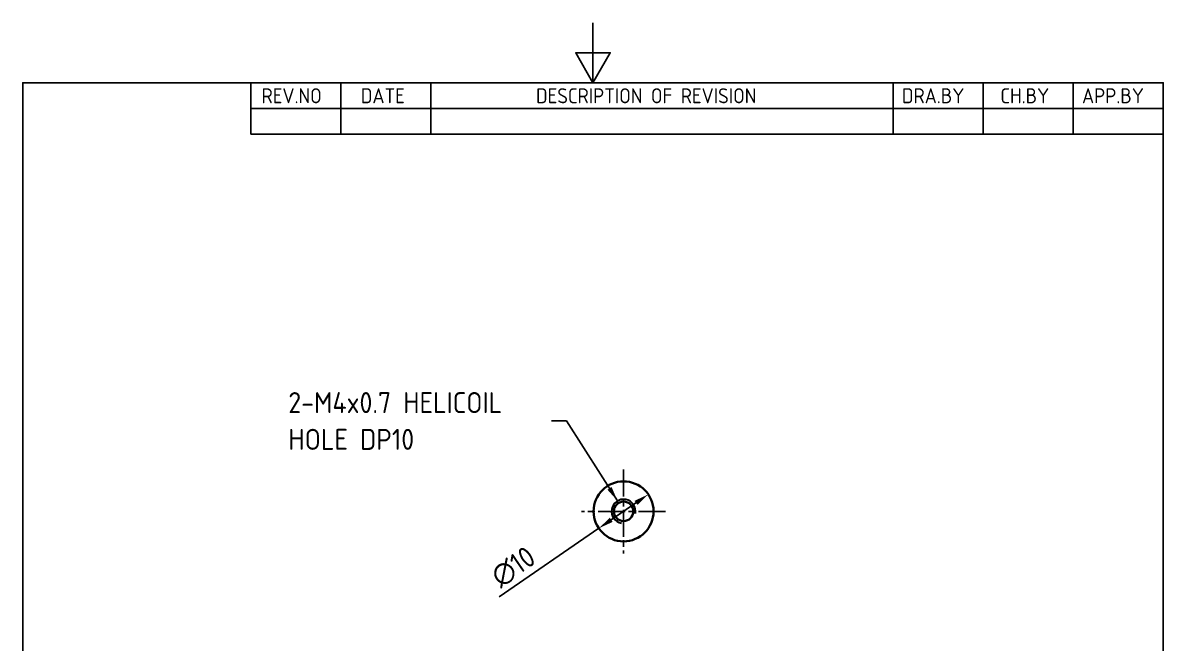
# Model space of a CAD drawing. Header units: millimetres. Extents: x 0 to 210, y 0 to 297.
# Drawn here: x 10 to 200, y 193.6 to 297 of the extents above; entities that cross this region are included whole.
import ezdxf

# ---------------------------------------------------------------- set-up
doc = ezdxf.new("R2010")
doc.units = ezdxf.units.MM
doc.linetypes.add('CHAIN', pattern=[0.35429999999999995, 0.2362, -0.0295, 0.0591, -0.0295])
doc.layers.get('0').update_dxf_attribs({"color": 3, "lineweight": 25})
for name, color, linetype, lineweight in [('가시적인 것(ISO)', 3, 'Continuous', 40), ('가시적인 좁은 것(ISO)', 3, 'Continuous', 35), ('경계(ISO)', 7, 'Continuous', 25), ('기호(ISO)', 5, 'Continuous', 25), ('중심 표식(ISO)', 1, 'Continuous', 25), ('치수(ISO)', 2, 'Continuous', 25)]:
    doc.layers.add(name, color=color, linetype=linetype, lineweight=lineweight)
doc.styles.add('ISO Proportiona M2B', font='isocp.shx')
doc.styles.add('치수 텍스트_PSTEK_POSCO', font='isocp.shx')
doc.dimstyles.new('치수_PSTEK_POSCO', dxfattribs={"dimtxt": 3.5, "dimasz": 2.5, "dimexe": 2, "dimexo": 2.5, "dimgap": 1, "dimtad": 1, "dimrnd": 1e-08, "dimdsep": 46, "dimtxsty": '치수 텍스트_PSTEK_POSCO', "dimcen": 0.09, "dimdle": 10, "dimclrd": 7, "dimclre": 7, "dimclrt": 2, "dimadec": 1, "dimazin": 2, "dimtfac": 1, "dimtmove": 0, "dimatfit": 3, "dimfxl": 0, "dimtolj": 1, "dimlwd": -1, "dimlwe": -1, "dimarcsym": 0})
doc.dimstyles.new('치수_PSTEK_POSCO$7', dxfattribs={"dimtxt": 3.5, "dimasz": 2.5, "dimexe": 2, "dimexo": 2.5, "dimgap": 1, "dimtad": 1, "dimrnd": 1e-08, "dimdsep": 46, "dimtxsty": '치수 텍스트_PSTEK_POSCO', "dimcen": 0.09, "dimdle": 10, "dimclrd": 7, "dimclre": 7, "dimclrt": 2, "dimadec": 1, "dimazin": 2, "dimtfac": 1, "dimtmove": 0, "dimatfit": 3, "dimfxl": 0, "dimtolj": 1, "dimlwd": -1, "dimlwe": -1, "dimarcsym": 0})

# ---------------------------------------------------------------- blocks, each defined once
blk = doc.blocks.new('경계 Default Border')
at = {"layer": '경계(ISO)', "flags": 128}
for points in [[(105, 297.0000076293945), (105, 287.0000076293945), (102.1132469177246, 292.0000076293945), (107.8867530822754, 292.0000076293945), (105, 287.0000076293945)], [(10, 10), (10, 287.0000076293945), (200, 287.0000076293945), (200, 10), (10, 10)]]:
    blk.add_lwpolyline(points, dxfattribs=at)
blk = doc.blocks.new('*D22')
at = {"layer": 'Defpoints', "color": 0, "transparency": 16777216}
for p in [(114.2194781411355, 218.3905614383202), (105.9717339010747, 212.7359425342255)]:
    blk.add_point(p, dxfattribs=at)
at = {"layer": '치수(ISO)', "color": 7, "transparency": 16777216}
for p, q in [((112.1575420811203, 216.9769067122966), (108.0336699610899, 214.1495972602492)), ((105.9717339010747, 212.7359425342255), (89.3446392236799, 201.3364760684375))]:
    blk.add_line(p, q, dxfattribs=at)
for points in [[(111.9219329601163, 217.3205627222991), (112.3931512021242, 216.633250702294), (114.2194781411355, 218.3905614383202)], [(107.7980608400859, 214.4932532702517), (108.2692790820938, 213.8059412502466), (105.9717339010747, 212.7359425342255)]]:
    blk.add_solid(points, dxfattribs=at)
at = {"layer": '치수(ISO)', "color": 2, "transparency": 16777216, "insert": (88.61439344905999, 204.1700676248637), "char_height": 3.5, "attachment_point": 4, "rotation": 34.434371952562515, "style": '치수 텍스트_PSTEK_POSCO'}
blk.add_mtext('\\A1;∅10', dxfattribs=at)

msp = doc.modelspace()

# ---------------------------------------------------------------- linework, layer by layer
at = {"layer": '가시적인 것(ISO)'}
for radius in [5, 1.621]:
    msp.add_circle((110.0956060211051, 215.5632519862729), radius, dxfattribs=at)
at = {"layer": '가시적인 좁은 것(ISO)'}
msp.add_arc((110.0956060211051, 215.5632519862729), 2, 350.0000000000014, 259.9999999999508, dxfattribs=at)
at = {"layer": '기호(ISO)'}
for p, q in [((48.00000000000001, 287.0000076293945), (200, 287.0000076293945)), ((48.00000000000001, 287.0000076293945), (48.00000000000001, 282.7200076293945)), ((63.00000000000001, 287.0000076293945), (63.00000000000001, 282.7200076293945)), ((78, 287.0000076293945), (78, 282.7200076293945)), ((155, 287.0000076293945), (155, 282.7200076293945)), ((170, 287.0000076293945), (170, 282.7200076293945)), ((185, 287.0000076293945), (185, 282.7200076293945)), ((200, 287.0000076293945), (200, 282.7200076293945)), ((48.00000000000001, 282.7200076293945), (200, 282.7200076293945)), ((48.00000000000001, 282.7200076293945), (48.00000000000001, 278.4400076293945)), ((63.00000000000001, 282.7200076293945), (63.00000000000001, 278.4400076293945)), ((78, 282.7200076293945), (78, 278.4400076293945)), ((155, 282.7200076293945), (155, 278.4400076293945)), ((170, 282.7200076293945), (170, 278.4400076293945)), ((185, 282.7200076293945), (185, 278.4400076293945)), ((200, 282.7200076293945), (200, 278.4400076293945)), ((48.00000000000001, 278.4400076293945), (200, 278.4400076293945))]:
    msp.add_line(p, q, dxfattribs=at)
at = {"layer": '중심 표식(ISO)', "linetype": 'CHAIN', "ltscale": 19.05165100097656}
for p, q in [((110.0956060211051, 222.5632519862729), (110.0956060211051, 208.5632519862729)), ((117.0956060211051, 215.5632519862729), (103.0956060211051, 215.5632519862729))]:
    msp.add_line(p, q, dxfattribs=at)

# ---------------------------------------------------------------- block references
msp.add_blockref('경계 Default Border', (0, 0))

# ---------------------------------------------------------------- texts
at = {"layer": '기호(ISO)', "color": 2, "char_height": 2.5, "attachment_point": 7, "style": 'ISO Proportiona M2B'}
for s, insert in [('REV.NO', (49.7871163682308, 283.5831900503393)), ('DATE', (66.31423177283666, 283.5831900503393)), ('DESCRIPTION OF REVISION', (95.50702043336295, 283.5831900503393)), ('DRA.BY', (156.4757339553203, 283.5831900503393)), ('CH.BY', (172.8642915086116, 283.5831900503393)), ('APP.BY', (186.4777339604403, 283.5831900503393))]:
    msp.add_mtext(s, dxfattribs=dict(at, insert=insert))
at = {"layer": '기호(ISO)', "color": 2, "insert": (54.23474401277599, 230.6272209736401), "char_height": 3.499999940395355, "width": 42.82447929382325, "attachment_point": 4, "line_spacing_factor": 1.050000071525574, "style": '치수 텍스트_PSTEK_POSCO'}
msp.add_mtext('{2-M4x0.7 HELICOIL\\PHOLE DP10}', dxfattribs=at)

# ---------------------------------------------------------------- dimensions: what is measured, and where the dimension line sits
at = {"layer": '치수(ISO)', "color": 7}
dim = msp.add_diameter_dim_2p(p1=(114.2194781411355, 218.3905614383202), p2=(105.9717339010747, 212.7359425342255), dimstyle='치수_PSTEK_POSCO', override={"dimdec": 2, "dimlfac": 0.9999999999999915, "dimtp": 0, "dimtm": -0, "dimtdec": 2, "dimatfit": 2}, dxfattribs=at)
dim.commit()
dim.dimension.update_dxf_attribs({"geometry": '*D22', "text_midpoint": (92.76858958349571, 203.683922093407), "dimtype": 163})

# ---------------------------------------------------------------- leaders
at = {"layer": '기호(ISO)', "color": 7, "annotation_type": 0, "has_hookline": 1, "hookline_direction": 1, "text_width": 37.18887731943311}
msp.add_leader([(109.0956060211047, 217.2953027938416), (100.5592233065992, 230.6272209736401), (98.05922330659924, 230.6272209736401)], dimstyle='치수_PSTEK_POSCO$7', override={"dimtad": 0}, dxfattribs=at)

doc.saveas('drawing.dxf')
